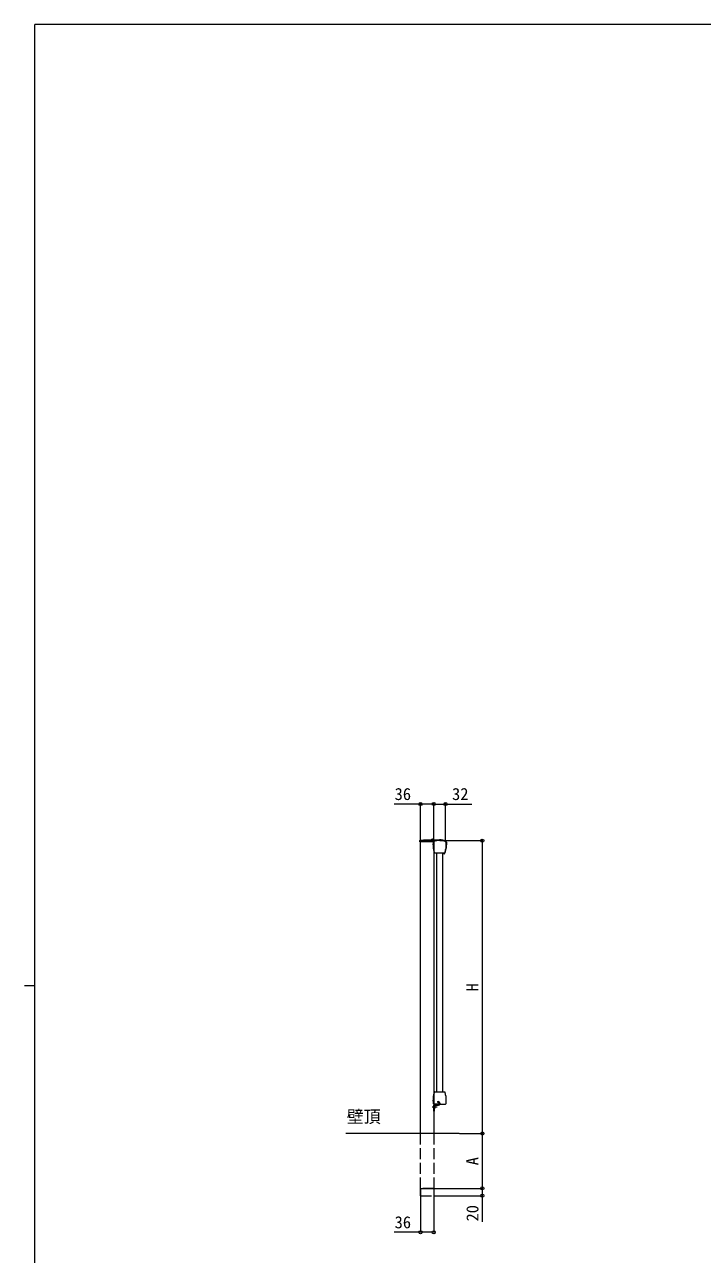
# Model space of a CAD drawing. Units: millimetres, scale not verified. Extents: x -3967 to 3967, y -2821 to 2821.
# Drawn here: x -3967 to -2116, y -567 to 2793 of the extents above; entities that cross this region are included whole.
import ezdxf
from ezdxf.enums import TextEntityAlignment as Align

# ---------------------------------------------------------------- set-up
doc = ezdxf.new("R2010")
doc.units = ezdxf.units.MM
doc.header["$LTSCALE"] = 10
doc.linetypes.add('CHAIN2', pattern=[12, 9, -1, 1, -1])
doc.linetypes.add('DASHED3', pattern=[4, 3, -1])
doc.layers.add('0-0_0', color=3, linetype='Continuous')
for name, color, linetype, lineweight in [('0-1_USER1', 4, 'Continuous', 9), ('0-3_YKK_11', 6, 'Continuous', 9), ('0-4_YKK_12', 7, 'Continuous', 9)]:
    doc.layers.add(name, color=color, linetype=linetype, lineweight=lineweight)
doc.styles.add('ＭＳ ゴシック', font='')
doc.styles.get('ＭＳ ゴシック').set_extended_font_data('MS Gothic')

msp = doc.modelspace()

# ---------------------------------------------------------------- linework, layer by layer
at = {"layer": '0-1_USER1'}
for p, q in [((-2887.95, 560.61), (-2887.95, 563.61)), ((-2854.45, 560.61), (-2887.95, 560.61)), ((-2886.45, 565.11), (-2833.95, 565.11)), ((-2885.95, -236.29), (-2885.95, 560.61)), ((-2876.65, 566.11), (-2833.95, 566.11)), ((-2849.18, 565.11), (-2857.13, 565.11)), ((-2849.95, 565.11), (-2854.45, 560.61)), ((-2853.58, 567.59), (-2853.58, 566.71)), ((-2853.45, 553.61), (-2847.74, 553.61)), ((-2841.27, 563.61), (-2851.45, 563.61)), ((-2850.55, 541.21), (-2850.55, 559.53)), ((-2849.95, 563.61), (-2849.95, -159.29)), ((-2849.95, 557.2), (-2849.95, 550.01)), ((-2817.35, 559.53), (-2817.35, 541.21)), ((-2816.47, 559.37), (-2816.98, 540.08)), ((-2815.47, 559.35), (-2815.89, 543.55)), ((-2821.09, 529.71), (-2846.82, 529.71)), ((-2841.45, -122.29), (-2841.45, 529.71)), ((-2826.45, 529.71), (-2826.45, -122.29)), ((-2821.48, 527.69), (-2823.6, 527.75)), ((-2850.55, -155.3), (-2850.55, -133.8)), ((-2846.82, -122.29), (-2821.09, -122.29)), ((-2817.35, -133.8), (-2817.35, -155.3)), ((-2853.52, -146.29), (-2848.03, -146.29)), ((-2850.02, -142.7), (-2850.02, -149.89)), ((-2849.95, -175.29), (-2849.95, -158.79)), ((-2818.95, -156.89), (-2848.95, -156.89)), ((-2848.45, -158.29), (-2848.45, -175.29)), ((-2847.95, -157.79), (-2837.15, -157.79)), ((-2836.65, -156.29), (-2847.45, -156.29)), ((-2847.45, -169.29), (-2847.45, -159.79)), ((-2846.45, -158.79), (-2837.15, -158.79)), ((-2839.15, -149.29), (-2839.65, -149.79)), ((-2839.15, -149.29), (-2836.65, -149.29)), ((-2836.15, -151.29), (-2836.15, -155.79)), ((-2834.65, -151.29), (-2834.65, -155.29)), ((-2833.65, -153.29), (-2833.65, -155.29)), ((-2849.95, -175.29), (-2849.95, -236.29)), ((-2848.45, -175.29), (-2849.95, -175.29)), ((-2848.45, -175.29), (-2849.95, -175.29)), ((-2780.62, -236.29), (-3089.83, -236.29))]:
    msp.add_line(p, q, dxfattribs=at)
at = {"layer": '0-1_USER1', "linetype": 'DASHED3'}
for p, q in [((-2855.23, 567.19), (-2854.3, 565.32)), ((-2854.3, 565.32), (-2853.15, 564.71)), ((-2851.92, 555.66), (-2850.11, 554.75)), ((-2851.92, 551.56), (-2850.11, 552.46)), ((-2849.5, 553.61), (-2850.11, 554.75)), ((-2849.5, 553.61), (-2850.11, 552.46)), ((-2851.98, -144.24), (-2850.17, -145.15)), ((-2851.98, -148.34), (-2850.17, -147.44)), ((-2849.56, -146.29), (-2850.17, -145.15)), ((-2849.56, -146.29), (-2850.17, -147.44)), ((-2849.95, -159.29), (-2849.95, -175.29)), ((-2848.45, -160.04), (-2848.45, -166.29)), ((-2848.45, -160.04), (-2847.95, -160.04)), ((-2848.45, -168.54), (-2848.45, -162.29)), ((-2847.95, -160.04), (-2847.95, -166.29)), ((-2847.95, -168.54), (-2847.95, -162.29)), ((-2848.45, -168.54), (-2847.95, -168.54)), ((-2849.95, -236.29), (-2849.95, -386.29)), ((-2849.75, -387.29), (-2886.15, -387.29)), ((-2886.15, -406.29), (-2849.75, -406.29))]:
    msp.add_line(p, q, dxfattribs=at)
at = {"layer": '0-1_USER1', "linetype": 'CHAIN2'}
for p, q in [((-2853.15, 568.61), (-2853.15, 562.96)), ((-2840.95, -164.29), (-2854, -164.29))]:
    msp.add_line(p, q, dxfattribs=at)
at = {"layer": '0-1_USER1'}
for points in [[(-2852.73, 567.59), (-2852.73, 566.71), (-2853.58, 566.71)], [(-2823.6, 527.75), (-2823.56, 529.24), (-2821.57, 529.19)], [(-2848.02, -122.85), (-2848.03, -122.86), (-2848.04, -122.87), (-2848.05, -122.87), (-2848.05, -122.88), (-2848.06, -122.89), (-2848.07, -122.9), (-2848.08, -122.91), (-2848.08, -122.92), (-2848.09, -122.93), (-2848.1, -122.94), (-2848.1, -122.95), (-2848.11, -122.96), (-2848.12, -122.97), (-2848.12, -122.98), (-2848.13, -122.99), (-2848.14, -123), (-2848.14, -123.01), (-2848.15, -123.02), (-2848.16, -123.03), (-2848.16, -123.04), (-2848.17, -123.05), (-2848.18, -123.06), (-2848.18, -123.07), (-2848.19, -123.08), (-2848.19, -123.09), (-2848.2, -123.1), (-2848.21, -123.11), (-2848.21, -123.12), (-2848.22, -123.13), (-2848.22, -123.14), (-2848.23, -123.15), (-2848.23, -123.16), (-2848.24, -123.17), (-2848.24, -123.18), (-2848.25, -123.19), (-2848.26, -123.2), (-2848.26, -123.21), (-2848.27, -123.22), (-2848.27, -123.23)], [(-2847.68, -122.55), (-2847.69, -122.55), (-2847.7, -122.56), (-2847.71, -122.57), (-2847.72, -122.57), (-2847.73, -122.58), (-2847.74, -122.59), (-2847.75, -122.59), (-2847.76, -122.6), (-2847.77, -122.61), (-2847.78, -122.62), (-2847.79, -122.62), (-2847.79, -122.63), (-2847.8, -122.64), (-2847.81, -122.64), (-2847.82, -122.65), (-2847.83, -122.66), (-2847.84, -122.67), (-2847.85, -122.67), (-2847.86, -122.68), (-2847.87, -122.69), (-2847.88, -122.7), (-2847.88, -122.71), (-2847.89, -122.71), (-2847.9, -122.72), (-2847.91, -122.73), (-2847.92, -122.74), (-2847.93, -122.75), (-2847.94, -122.75), (-2847.94, -122.76), (-2847.95, -122.77), (-2847.96, -122.78), (-2847.97, -122.79), (-2847.98, -122.8), (-2847.99, -122.8), (-2847.99, -122.81), (-2848, -122.82), (-2848.01, -122.83), (-2848.02, -122.84), (-2848.02, -122.85)], [(-2847.27, -122.36), (-2847.28, -122.36), (-2847.29, -122.37), (-2847.3, -122.37), (-2847.31, -122.37), (-2847.32, -122.38), (-2847.33, -122.38), (-2847.34, -122.38), (-2847.36, -122.39), (-2847.37, -122.39), (-2847.38, -122.4), (-2847.39, -122.4), (-2847.4, -122.4), (-2847.41, -122.41), (-2847.42, -122.41), (-2847.43, -122.42), (-2847.44, -122.42), (-2847.45, -122.43), (-2847.46, -122.43), (-2847.47, -122.44), (-2847.49, -122.44), (-2847.5, -122.45), (-2847.51, -122.45), (-2847.52, -122.46), (-2847.53, -122.46), (-2847.54, -122.47), (-2847.55, -122.47), (-2847.56, -122.48), (-2847.57, -122.48), (-2847.58, -122.49), (-2847.59, -122.49), (-2847.6, -122.5), (-2847.61, -122.51), (-2847.62, -122.51), (-2847.63, -122.52), (-2847.64, -122.52), (-2847.65, -122.53), (-2847.66, -122.54), (-2847.67, -122.54), (-2847.68, -122.55)], [(-2846.82, -122.29), (-2846.83, -122.29), (-2846.84, -122.29), (-2846.85, -122.29), (-2846.86, -122.3), (-2846.87, -122.3), (-2846.89, -122.3), (-2846.9, -122.3), (-2846.91, -122.3), (-2846.92, -122.3), (-2846.93, -122.3), (-2846.94, -122.3), (-2846.96, -122.3), (-2846.97, -122.3), (-2846.98, -122.3), (-2846.99, -122.3), (-2847, -122.31), (-2847.01, -122.31), (-2847.03, -122.31), (-2847.04, -122.31), (-2847.05, -122.31), (-2847.06, -122.31), (-2847.07, -122.32), (-2847.08, -122.32), (-2847.1, -122.32), (-2847.11, -122.32), (-2847.12, -122.32), (-2847.13, -122.33), (-2847.14, -122.33), (-2847.15, -122.33), (-2847.16, -122.33), (-2847.18, -122.34), (-2847.19, -122.34), (-2847.2, -122.34), (-2847.21, -122.34), (-2847.22, -122.35), (-2847.23, -122.35), (-2847.24, -122.35), (-2847.25, -122.36), (-2847.27, -122.36)], [(-2821.09, -122.29), (-2821.08, -122.29), (-2821.06, -122.29), (-2821.05, -122.29), (-2821.04, -122.3), (-2821.03, -122.3), (-2821.02, -122.3), (-2821.01, -122.3), (-2820.99, -122.3), (-2820.98, -122.3), (-2820.97, -122.3), (-2820.96, -122.3), (-2820.95, -122.3), (-2820.94, -122.3), (-2820.92, -122.3), (-2820.91, -122.3), (-2820.9, -122.31), (-2820.89, -122.31), (-2820.88, -122.31), (-2820.87, -122.31), (-2820.85, -122.31), (-2820.84, -122.31), (-2820.83, -122.32), (-2820.82, -122.32), (-2820.81, -122.32), (-2820.8, -122.32), (-2820.79, -122.32), (-2820.77, -122.33), (-2820.76, -122.33), (-2820.75, -122.33), (-2820.74, -122.33), (-2820.73, -122.34), (-2820.72, -122.34), (-2820.71, -122.34), (-2820.69, -122.34), (-2820.68, -122.35), (-2820.67, -122.35), (-2820.66, -122.35), (-2820.65, -122.36), (-2820.64, -122.36)], [(-2820.64, -122.36), (-2820.63, -122.36), (-2820.62, -122.37), (-2820.6, -122.37), (-2820.59, -122.37), (-2820.58, -122.38), (-2820.57, -122.38), (-2820.56, -122.38), (-2820.55, -122.39), (-2820.54, -122.39), (-2820.53, -122.4), (-2820.52, -122.4), (-2820.5, -122.4), (-2820.49, -122.41), (-2820.48, -122.41), (-2820.47, -122.42), (-2820.46, -122.42), (-2820.45, -122.43), (-2820.44, -122.43), (-2820.43, -122.44), (-2820.42, -122.44), (-2820.41, -122.45), (-2820.4, -122.45), (-2820.39, -122.46), (-2820.38, -122.46), (-2820.37, -122.47), (-2820.36, -122.47), (-2820.34, -122.48), (-2820.33, -122.48), (-2820.32, -122.49), (-2820.31, -122.49), (-2820.3, -122.5), (-2820.29, -122.51), (-2820.28, -122.51), (-2820.27, -122.52), (-2820.26, -122.52), (-2820.25, -122.53), (-2820.24, -122.54), (-2820.23, -122.54), (-2820.22, -122.55)], [(-2820.22, -122.55), (-2820.21, -122.55), (-2820.2, -122.56), (-2820.19, -122.57), (-2820.18, -122.57), (-2820.18, -122.58), (-2820.17, -122.59), (-2820.16, -122.59), (-2820.15, -122.6), (-2820.14, -122.61), (-2820.13, -122.62), (-2820.12, -122.62), (-2820.11, -122.63), (-2820.1, -122.64), (-2820.09, -122.64), (-2820.08, -122.65), (-2820.07, -122.66), (-2820.06, -122.67), (-2820.05, -122.67), (-2820.05, -122.68), (-2820.04, -122.69), (-2820.03, -122.7), (-2820.02, -122.71), (-2820.01, -122.71), (-2820, -122.72), (-2819.99, -122.73), (-2819.98, -122.74), (-2819.98, -122.75), (-2819.97, -122.75), (-2819.96, -122.76), (-2819.95, -122.77), (-2819.94, -122.78), (-2819.93, -122.79), (-2819.93, -122.8), (-2819.92, -122.8), (-2819.91, -122.81), (-2819.9, -122.82), (-2819.9, -122.83), (-2819.89, -122.84), (-2819.88, -122.85)], [(-2819.88, -122.85), (-2819.87, -122.86), (-2819.86, -122.87), (-2819.86, -122.87), (-2819.85, -122.88), (-2819.84, -122.89), (-2819.84, -122.9), (-2819.83, -122.91), (-2819.82, -122.92), (-2819.81, -122.93), (-2819.81, -122.94), (-2819.8, -122.95), (-2819.79, -122.96), (-2819.79, -122.97), (-2819.78, -122.98), (-2819.77, -122.99), (-2819.77, -123), (-2819.76, -123.01), (-2819.75, -123.02), (-2819.75, -123.03), (-2819.74, -123.04), (-2819.73, -123.05), (-2819.73, -123.06), (-2819.72, -123.07), (-2819.72, -123.08), (-2819.71, -123.09), (-2819.7, -123.1), (-2819.7, -123.11), (-2819.69, -123.12), (-2819.69, -123.13), (-2819.68, -123.14), (-2819.67, -123.15), (-2819.67, -123.16), (-2819.66, -123.17), (-2819.66, -123.18), (-2819.65, -123.19), (-2819.65, -123.2), (-2819.64, -123.21), (-2819.64, -123.22), (-2819.63, -123.23)], [(-2839.65, -149.79), (-2839.65, -150.79), (-2836.65, -150.79)]]:
    msp.add_lwpolyline(points, dxfattribs=at)
at = {"layer": '0-1_USER1', "linetype": 'DASHED3'}
for points in [[(-2851.08, 567.19), (-2852.01, 565.32), (-2853.15, 564.71)], [(-2846.36, -162.22), (-2848.27, -163.15), (-2848.87, -164.29)], [(-2846.36, -166.37), (-2848.27, -165.44), (-2848.87, -164.29)], [(-2849.95, -386.29), (-2885.95, -386.29), (-2885.95, -236.29)], [(-2886.15, -406.29), (-2886.15, -386.29), (-2849.75, -386.29), (-2849.75, -406.29)]]:
    msp.add_lwpolyline(points, dxfattribs=at)
at = {"layer": '0-1_USER1'}
for centre, radius, start, end in [((-2886.45, 563.61), 1.5, 90, 180), ((-2876.65, 565.11), 1, 90, 180), ((-2857.13, 565.38), 0.274, 142.28591, 270), ((-2853.15, 562.31), 5.3, 94.59941, 142.28591), ((-2853.15, 562.31), 5.3, 37.71409, 85.40059), ((-2848.25, 553.61), 4.2, 117.28096, 242.71904), ((-2848.95, 559.53), 1.6, 113.91653, 180), ((-2824.95, 541.21), 25.6, 180, 204.36198), ((-2850.11, 557.2), 0.154, 0, 117.28096), ((-2850.11, 550.01), 0.154, 242.71904, 0), ((-2833.95, 525.71), 38.6, 66.08347, 113.91653), ((-2849.18, 565.38), 0.274, 270, 37.71409), ((-2833.95, 525.61), 40.5, 66.11229, 90), ((-2833.95, 525.61), 39.5, 66.11229, 90), ((-2843.46, 541.27), 26.5, 330.836, 358.5), ((-2842.95, 541.21), 25.6, 335.63802, 0), ((-2818.95, 559.53), 1.6, 0, 66.08347), ((-2818.97, 559.44), 2.5, 358.5, 66.11229), ((-2818.97, 559.44), 3.5, 358.5, 66.11229), ((-2816.89, 543.57), 1, 268.5, 358.5), ((-2846.82, 531.31), 1.6, 204.36198, 270), ((-2843.46, 541.27), 25, 331.11289, 332.45565), ((-2821.45, 528.99), 1.3, 268.5, 330.836), ((-2821.09, 531.31), 1.6, 270, 335.63802), ((-2824.95, -133.8), 25.6, 155.62674, 180), ((-2842.95, -133.8), 25.6, 0, 24.36866), ((-2848.32, -146.29), 4.2, 117.28096, 242.71904), ((-2850.17, -142.7), 0.154, 0, 117.28096), ((-2850.17, -149.89), 0.154, 242.71904, 0), ((-2847.45, -158.79), 2.5, 90, 180), ((-2847.95, -158.29), 0.5, 90, 180), ((-2851.49, -164.29), 5.53, 316.78739, 43.21261), ((-2846.45, -159.79), 1, 90, 180), ((-2837.15, -155.29), 2.5, 270, 0), ((-2837.15, -155.29), 3.5, 270, 0), ((-2836.65, -151.29), 2, 0, 90), ((-2836.65, -151.29), 0.5, 0, 90), ((-2836.65, -155.79), 0.5, 270, 0), ((-2834.65, -153.29), 1, 0, 90), ((-2848.45, -169.29), 1, 270, 0), ((-2848.45, -169.29), 1, 270, 0)]:
    msp.add_arc(centre, radius, start, end, dxfattribs=at)
at = {"layer": '0-1_USER1', "linetype": 'DASHED3'}
for start, end in [(43.21261, 50.20587), (309.79413, 316.78739)]:
    msp.add_arc((-2851.49, -164.29), 5.53, start, end, dxfattribs=at)
at = {"layer": '0-1_USER1'}
for centre, major_axis in [((-2848.95, -155.29), (1.14, 1.14)), ((-2818.95, -155.29), (-1.14, 1.14))]:
    msp.add_ellipse(centre, major_axis=major_axis, ratio=0.99628, start_param=2.358058, end_param=3.9251274, dxfattribs=at)
at = {"layer": '0-3_YKK_11'}
for p, q in [((-2885.95, 561.61), (-2885.95, 664.71)), ((-2849.95, 564.61), (-2849.95, 664.71)), ((-2849.95, 561.61), (-2849.95, 664.71)), ((-2817.95, 560.53), (-2817.95, 664.71)), ((-2832.93, 563.71), (-2716.35, 563.71)), ((-2717.35, 563.71), (-2717.35, -236.29)), ((-2779.62, -236.29), (-2716.35, -236.29)), ((-2779.62, -236.29), (-2716.35, -236.29)), ((-2717.35, -236.29), (-2717.35, -386.29)), ((-2885.95, -387.29), (-2885.95, -507.29)), ((-2849.95, -387.29), (-2849.95, -507.29)), ((-2848.75, -386.29), (-2716.35, -386.29)), ((-2848.75, -386.29), (-2716.35, -386.29)), ((-2848.75, -406.29), (-2716.35, -406.29))]:
    msp.add_line(p, q, dxfattribs=at)
for points in [[(-2849.95, 663.71), (-2885.95, 663.71), (-2957.75, 663.71)], [(-2849.95, 663.71), (-2817.95, 663.71), (-2746.15, 663.71)], [(-2717.35, -386.29), (-2717.35, -406.29), (-2717.35, -477.42)], [(-2849.95, -506.29), (-2885.95, -506.29), (-2957.75, -506.29)]]:
    msp.add_lwpolyline(points, dxfattribs=at)
for centre in [(-2885.95, 663.71), (-2849.95, 663.71), (-2849.95, 663.71), (-2817.95, 663.71), (-2717.35, 563.71), (-2717.35, -236.29), (-2717.35, -236.29), (-2717.35, -386.29), (-2717.35, -386.29), (-2717.35, -406.29), (-2885.95, -506.29), (-2849.95, -506.29)]:
    msp.add_circle(centre, 4.25, dxfattribs=at)
at = {"layer": '0-4_YKK_12'}
for p, q in [((3760.92, 2793), (-3939.08, 2793)), ((-3939.08, -2457), (-3939.08, 2793)), ((-3967.08, 168), (-3939.08, 168))]:
    msp.add_line(p, q, dxfattribs=at)

# ---------------------------------------------------------------- texts
at = {"layer": '0-0_0', "style": 'ＭＳ ゴシック'}
msp.add_text('壁頂', height=33.99, dxfattribs=at).set_placement((-3087.59, -217.59), align=Align.BOTTOM_LEFT)
at = {"layer": '0-3_YKK_11', "style": 'ＭＳ ゴシック'}
for s, p in [('36', (-2956.75, 664.71)), ('32', (-2799.95, 664.71)), ('36', (-2956.75, -505.29))]:
    msp.add_text(s, height=32.99, dxfattribs=at).set_placement(p, align=Align.BOTTOM_LEFT)
for s, p in [('H', (-2718.15, 151.71)), ('A', (-2718.15, -323.29)), ('20', (-2718.02, -476.76))]:
    msp.add_text(s, height=32.99, rotation=90, dxfattribs=at).set_placement(p, align=Align.BOTTOM_LEFT)

doc.saveas('drawing.dxf')
